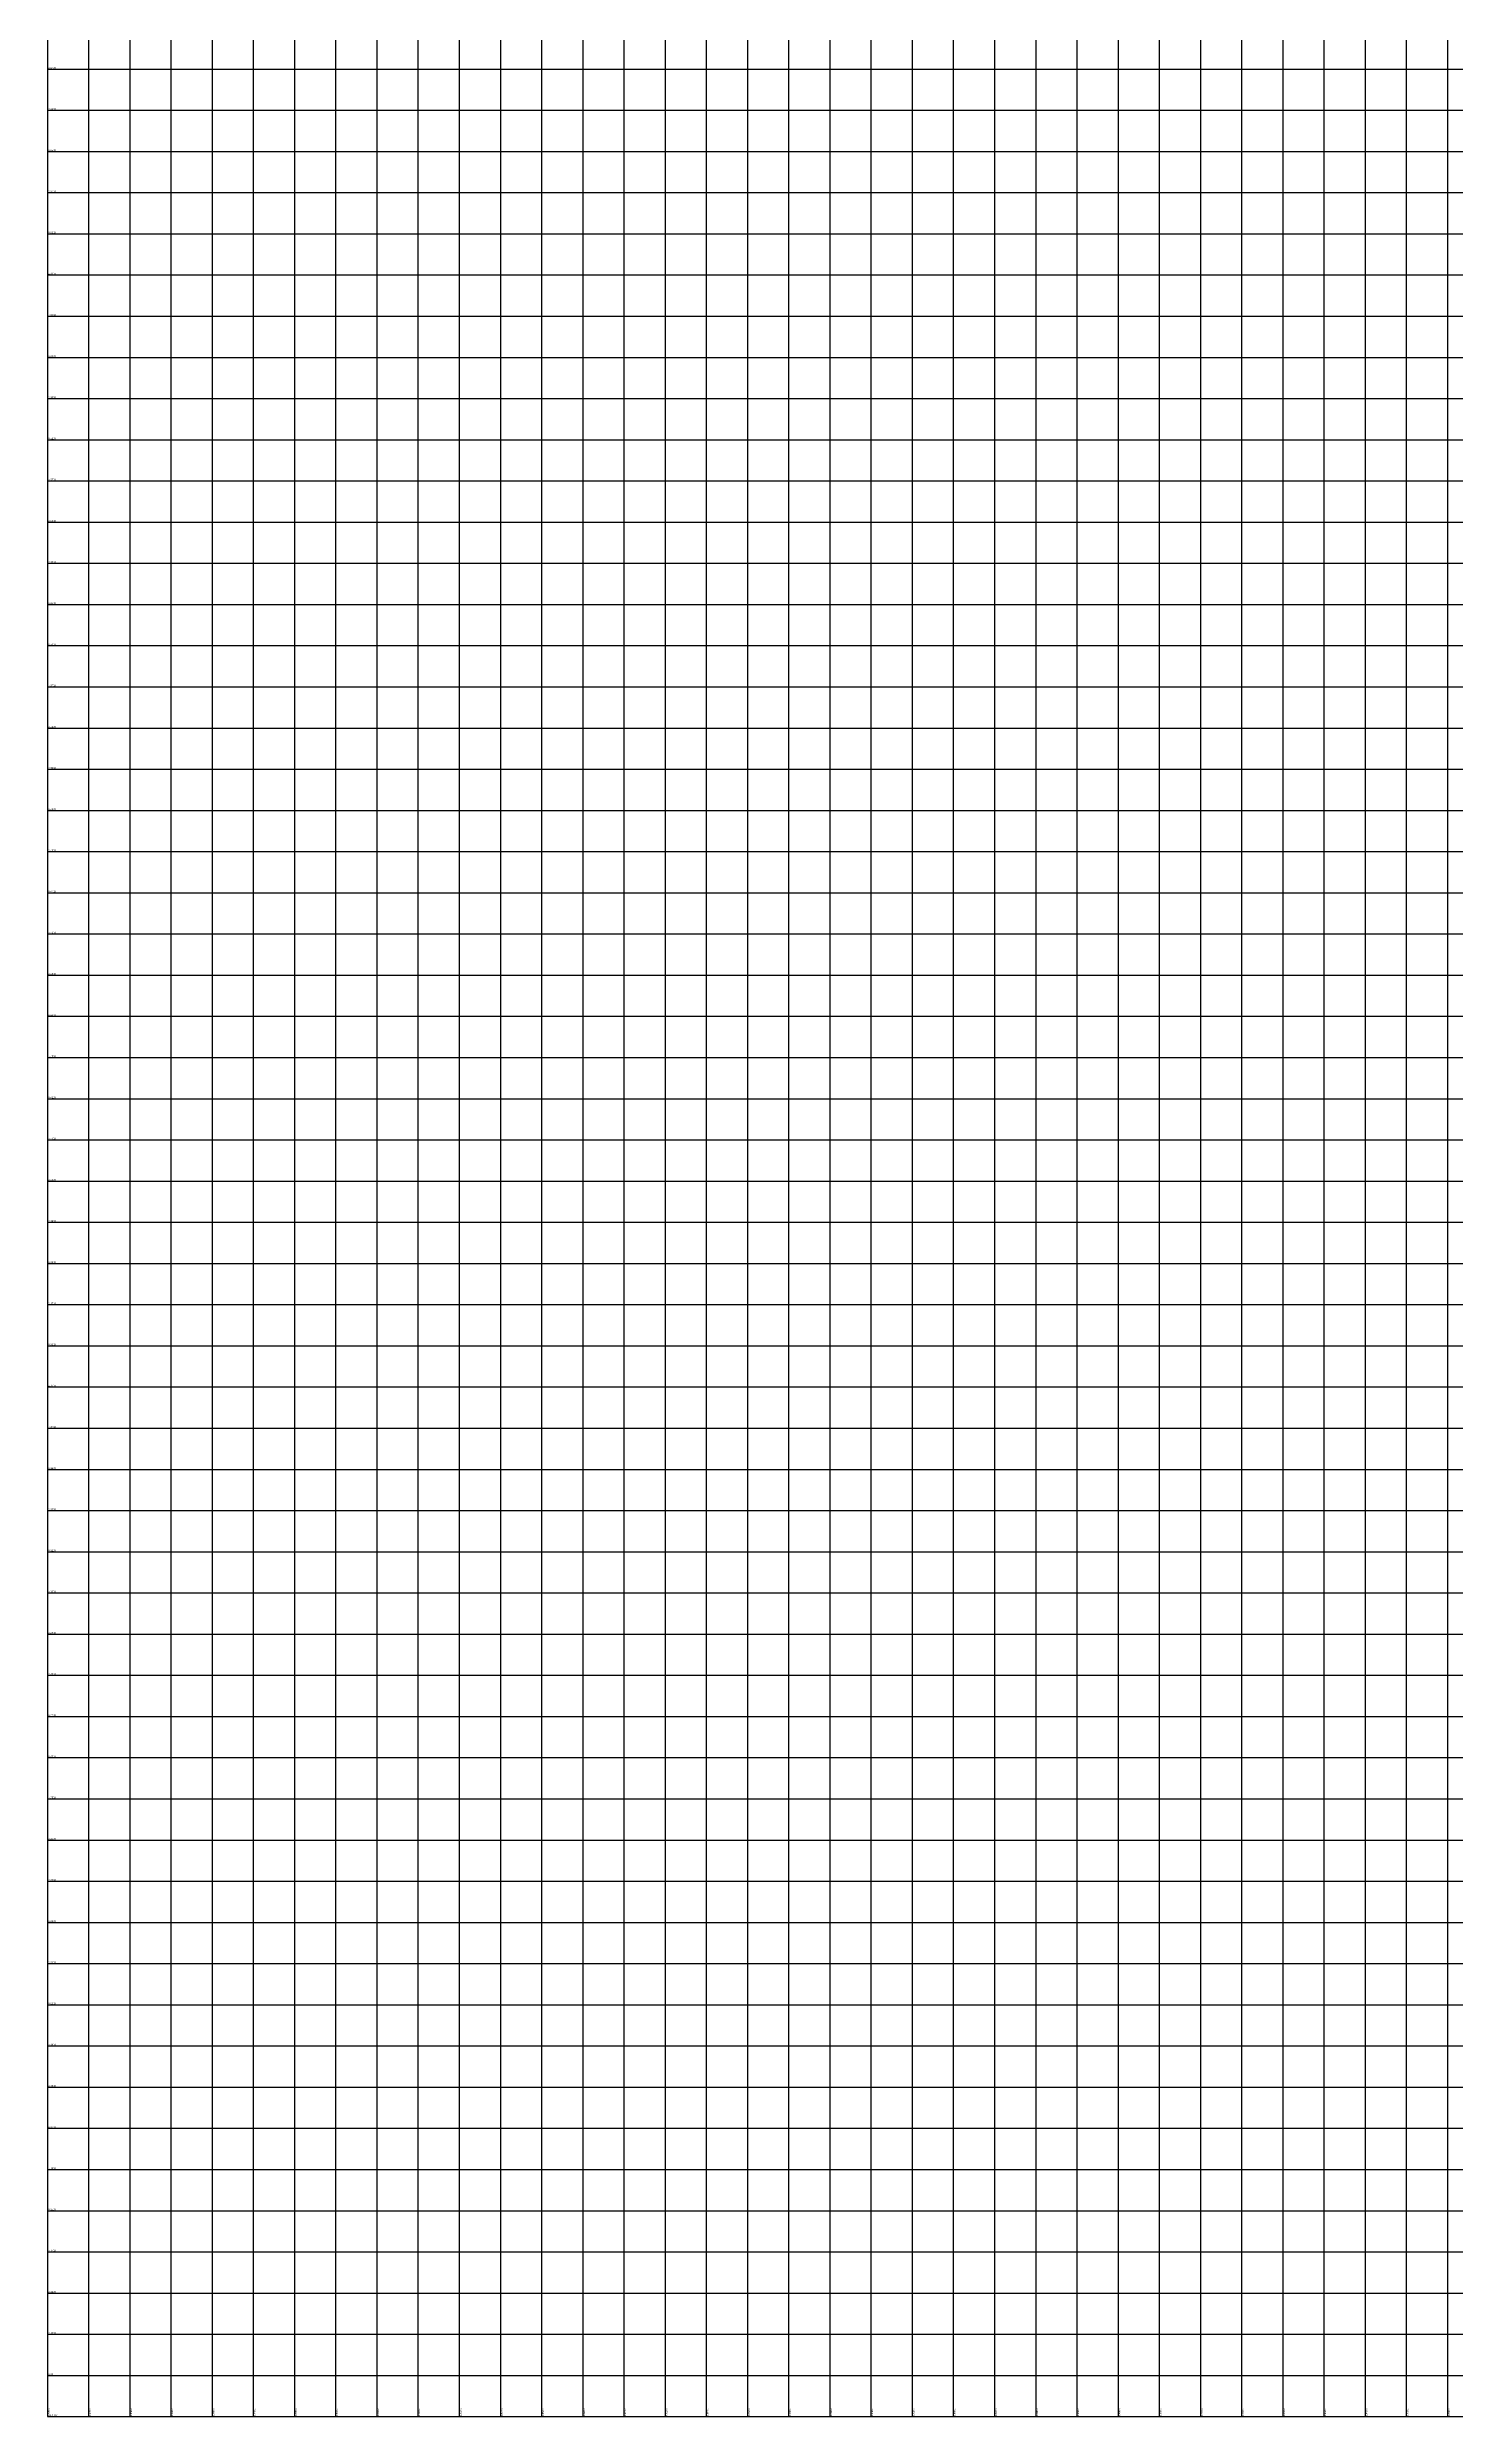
# Model space of a CAD drawing. Header units: millimetres. Extents: x -220040 to 227808, y -12027 to 459223.
# Drawn here: x 216200 to 219620, y 441000 to 446753 of the extents above; entities that cross this region are included whole.
import ezdxf
from ezdxf.enums import TextEntityAlignment as Align

# ---------------------------------------------------------------- set-up
doc = ezdxf.new("R2010")
doc.units = ezdxf.units.MM
doc.layers.add('CV-GRID-LINE', color=252, linetype='Continuous')
doc.styles.get("Standard").update_dxf_attribs({"font": 'Dotum.TTF'})

msp = doc.modelspace()

# ---------------------------------------------------------------- linework, layer by layer
at = {"layer": 'CV-GRID-LINE'}
for p, q in [((216200, 452500), (216200, 441000)), ((216300, 452500), (216300, 441000)), ((216400, 452500), (216400, 441000)), ((216500, 452500), (216500, 441000)), ((216600, 452500), (216600, 441000)), ((216700, 452500), (216700, 441000)), ((216800, 452500), (216800, 441000)), ((216900, 452500), (216900, 441000)), ((217000, 452500), (217000, 441000)), ((217100, 452500), (217100, 441000)), ((217200, 452500), (217200, 441000)), ((217300, 452500), (217300, 441000)), ((217400, 452500), (217400, 441000)), ((217500, 452500), (217500, 441000)), ((217600, 452500), (217600, 441000)), ((217700, 452500), (217700, 441000)), ((217800, 452500), (217800, 441000)), ((217900, 452500), (217900, 441000)), ((218000, 452500), (218000, 441000)), ((218100, 452500), (218100, 441000)), ((218200, 452500), (218200, 441000)), ((218300, 452500), (218300, 441000)), ((218400, 452500), (218400, 441000)), ((218500, 452500), (218500, 441000)), ((218600, 452500), (218600, 441000)), ((218700, 452500), (218700, 441000)), ((218800, 452500), (218800, 441000)), ((218900, 452500), (218900, 441000)), ((219000, 452500), (219000, 441000)), ((219100, 452500), (219100, 441000)), ((219200, 452500), (219200, 441000)), ((219300, 452500), (219300, 441000)), ((219400, 452500), (219400, 441000)), ((219500, 452500), (219500, 441000)), ((219600, 452500), (219600, 441000)), ((216200, 446700), (223800, 446700)), ((216200, 446600), (223800, 446600)), ((216200, 446500), (223800, 446500)), ((216200, 446400), (223800, 446400)), ((216200, 446300), (223800, 446300)), ((216200, 446200), (223800, 446200)), ((216200, 446100), (223800, 446100)), ((216200, 446000), (223800, 446000)), ((216200, 445900), (223800, 445900)), ((216200, 445800), (223800, 445800)), ((216200, 445700), (223800, 445700)), ((216200, 445600), (223800, 445600)), ((216200, 445500), (223800, 445500)), ((216200, 445400), (223800, 445400)), ((216200, 445300), (223800, 445300)), ((216200, 445200), (223800, 445200)), ((216200, 445100), (223800, 445100)), ((216200, 445000), (223800, 445000)), ((216200, 444900), (223800, 444900)), ((216200, 444800), (223800, 444800)), ((216200, 444700), (223800, 444700)), ((216200, 444600), (223800, 444600)), ((216200, 444500), (223800, 444500)), ((216200, 444400), (223800, 444400)), ((216200, 444300), (223800, 444300)), ((216200, 444200), (223800, 444200)), ((216200, 444100), (223800, 444100)), ((216200, 444000), (223800, 444000)), ((216200, 443900), (223800, 443900)), ((216200, 443800), (223800, 443800)), ((216200, 443700), (223800, 443700)), ((216200, 443600), (223800, 443600)), ((216200, 443500), (223800, 443500)), ((216200, 443400), (223800, 443400)), ((216200, 443300), (223800, 443300)), ((216200, 443200), (223800, 443200)), ((216200, 443100), (223800, 443100)), ((216200, 443000), (223800, 443000)), ((216200, 442900), (223800, 442900)), ((216200, 442800), (223800, 442800)), ((216200, 442700), (223800, 442700)), ((216200, 442600), (223800, 442600)), ((216200, 442500), (223800, 442500)), ((216200, 442400), (223800, 442400)), ((216200, 442300), (223800, 442300)), ((216200, 442200), (223800, 442200)), ((216200, 442100), (223800, 442100)), ((216200, 442000), (223800, 442000)), ((216200, 441900), (223800, 441900)), ((216200, 441800), (223800, 441800)), ((216200, 441700), (223800, 441700)), ((216200, 441600), (223800, 441600)), ((216200, 441500), (223800, 441500)), ((216200, 441400), (223800, 441400)), ((216200, 441300), (223800, 441300)), ((216200, 441200), (223800, 441200)), ((216200, 441100), (223800, 441100)), ((216200, 441000), (223800, 441000))]:
    msp.add_line(p, q, dxfattribs=at)

# ---------------------------------------------------------------- texts
for s, p in [('446700', (216201, 446701)), ('446600', (216201, 446601)), ('446500', (216201, 446501)), ('446400', (216201, 446401)), ('446300', (216201, 446301)), ('446200', (216201, 446201)), ('446100', (216201, 446101)), ('446000', (216201, 446001)), ('445900', (216201, 445901)), ('445800', (216201, 445801)), ('445700', (216201, 445701)), ('445600', (216201, 445601)), ('445500', (216201, 445501)), ('445400', (216201, 445401)), ('445300', (216201, 445301)), ('445200', (216201, 445201)), ('445100', (216201, 445101)), ('445000', (216201, 445001)), ('444900', (216201, 444901)), ('444800', (216201, 444801)), ('444700', (216201, 444701)), ('444600', (216201, 444601)), ('444500', (216201, 444501)), ('444400', (216201, 444401)), ('444300', (216201, 444301)), ('444200', (216201, 444201)), ('444100', (216201, 444101)), ('444000', (216201, 444001)), ('443900', (216201, 443901)), ('443800', (216201, 443801)), ('443700', (216201, 443701)), ('443600', (216201, 443601)), ('443500', (216201, 443501)), ('443400', (216201, 443401)), ('443300', (216201, 443301)), ('443200', (216201, 443201)), ('443100', (216201, 443101)), ('443000', (216201, 443001)), ('442900', (216201, 442901)), ('442800', (216201, 442801)), ('442700', (216201, 442701)), ('442600', (216201, 442601)), ('442500', (216201, 442501)), ('442400', (216201, 442401)), ('442300', (216201, 442301)), ('442200', (216201, 442201)), ('442100', (216201, 442101)), ('442000', (216201, 442001)), ('441900', (216201, 441901)), ('441800', (216201, 441801)), ('441700', (216201, 441701)), ('441600', (216201, 441601)), ('441500', (216201, 441501)), ('441400', (216201, 441401)), ('441300', (216201, 441301)), ('441200', (216201, 441201)), ('4400', (216201, 441101)), ('441000', (216206.2, 441001))]:
    msp.add_text(s, height=4.2, dxfattribs=at).set_placement(p)
for s, p in [('216200', (216201, 441001)), ('216300', (216301, 441001)), ('216400', (216401, 441001)), ('216500', (216501, 441001)), ('216600', (216601, 441001)), ('216700', (216701, 441001)), ('216800', (216801, 441001)), ('216900', (216901, 441001)), ('217000', (217001, 441001)), ('217100', (217101, 441001)), ('217200', (217201, 441001)), ('217300', (217301, 441001)), ('217400', (217401, 441001)), ('217500', (217501, 441001)), ('217600', (217601, 441001)), ('217700', (217701, 441001)), ('217800', (217801, 441001)), ('217900', (217901, 441001)), ('218000', (218001, 441001)), ('218100', (218101, 441001)), ('218200', (218201, 441001)), ('218300', (218301, 441001)), ('218400', (218401, 441001)), ('218500', (218501, 441001)), ('218600', (218601, 441001)), ('218700', (218701, 441001)), ('218800', (218801, 441001)), ('218900', (218901, 441001)), ('219000', (219001, 441001)), ('219100', (219101, 441001)), ('219200', (219201, 441001)), ('219300', (219301, 441001)), ('219400', (219401, 441001)), ('219500', (219501, 441001)), ('219600', (219601, 441001))]:
    msp.add_text(s, height=4.2, rotation=270, dxfattribs=at).set_placement(p, align=Align.RIGHT)

doc.saveas('drawing.dxf')
